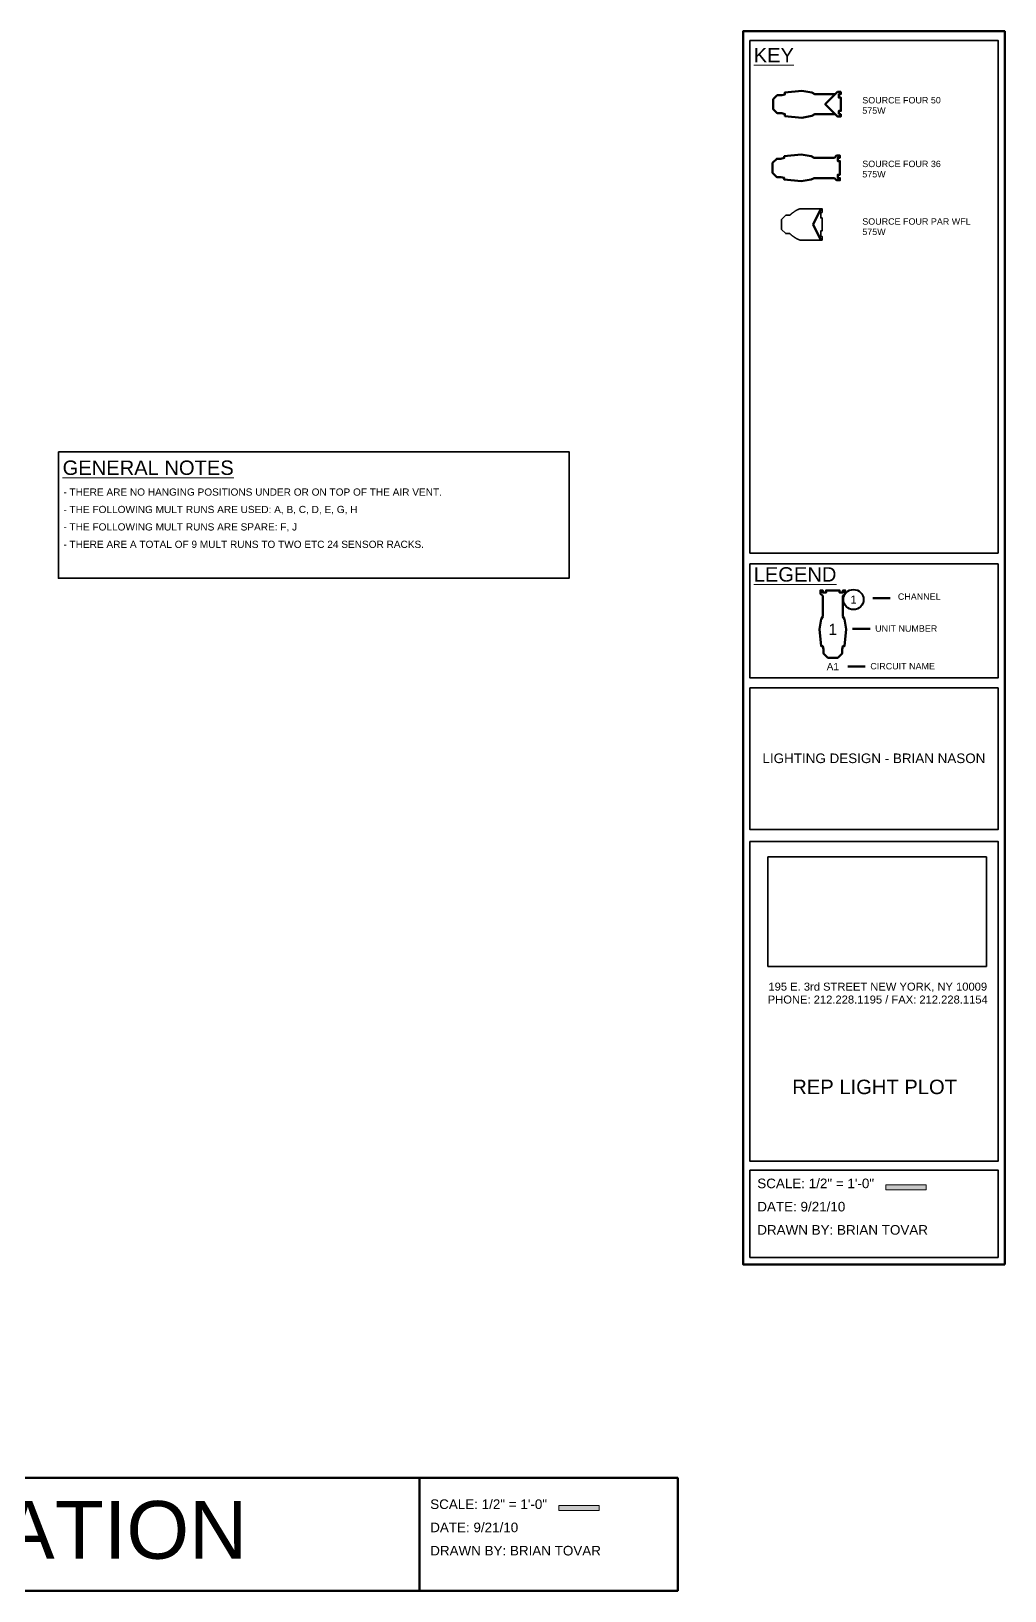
# Model space of a CAD drawing. Header units: inches. Extents: x -769 to 72, y -832 to 325.
# Drawn here: x -218.2 to 72, y -832 to -366.9 of the extents above; entities that cross this region are included whole.
import ezdxf

# ---------------------------------------------------------------- set-up
doc = ezdxf.new("R2010")
doc.units = ezdxf.units.IN
doc.header["$LTSCALE"] = 4.8
doc.header["$MEASUREMENT"] = 0
doc.header["$PDMODE"] = 1
doc.header["$PDSIZE"] = -2
doc.linetypes.add('Dash Style-4', pattern=[1.52771, 1.319425, -0.208285])
doc.layers.get('0').update_dxf_attribs({"lineweight": 15})
for name, color, linetype, lineweight in [('Label-Circuit Number', 7, 'Dash Style-4', 5), ('Label-Unit Number', 7, 'Continuous', 100), ('Lights - Plot', 7, 'Continuous', 50), ('None', 7, 'Continuous', 35), ('ON ALL TIME', 1, 'Continuous', 5)]:
    doc.layers.add(name, color=color, linetype=linetype, lineweight=lineweight)
doc.styles.add('Arial', font='Arial')
doc.styles.add('Helvetica', font='Helvetica')
picture_1 = doc.add_image_def('image2.jpg', size_in_pixel=(143, 72))

# ---------------------------------------------------------------- blocks, each defined once
blk = doc.blocks.new('S4-36')
at = {"layer": 'Lights - Plot'}
blk.add_lwpolyline([(3.021, 9.9438), (3.6875, 10.6104), (3.6875, 11.6104), (3.021, 11.6104), (3.021, 10.9436), (2.021, 10.9436), (2.021, 11.6104), (-2.021, 11.6104), (-2.021, 10.9436), (-3.021, 10.9436), (-3.021, 11.6104), (-3.6875, 11.6104), (-3.6875, 10.6104), (-3.021, 9.9438), (-3.021, 3.8662), (-3.5, 3.0002), (-4, 0.0002), (-3.5, -4.9998), (-3, -4.9998), (-2.75, -5.9998), (-2.75, -7.2188), (-1.4688, -8.5), (1.4688, -8.5), (2.75, -7.2188), (2.75, -5.9998), (3, -4.9998), (3.5, -4.9998), (4, 0.0002), (3.5, 3.0002), (3.021, 3.8662)], close=True, dxfattribs=at)
blk.add_point((0, 0), dxfattribs=at)
blk = doc.blocks.new('Circle')
at = {"layer": 'None', "color": 7, "linetype": 'Continuous', "lineweight": 40}
blk.add_ellipse((0, 0), major_axis=(3, 0), ratio=1, dxfattribs=at)
blk = doc.blocks.new('3386.1.1.0.0 (2D)')
at = {"layer": 'None', "color": 7}
for name, p in [('S4-36', (0, 0)), ('Circle', (6.16, 8.86))]:
    blk.add_blockref(name, p, dxfattribs=at)
at = {"layer": 'Label-Circuit Number', "color": 7, "insert": (0, -11.13), "char_height": 2.148, "attachment_point": 5, "line_spacing_factor": 0.967741, "style": 'Arial'}
blk.add_mtext('A1', dxfattribs=at)
at = {"layer": 'None', "color": 7, "attachment_point": 5, "line_spacing_factor": 0.967741, "style": 'Arial'}
for insert, char_height in [((6.16, 8.86), 2.39), ((0, 0), 3.34)]:
    blk.add_mtext('1', dxfattribs=dict(at, insert=insert, char_height=char_height))
blk = doc.blocks.new('Group')
at = {"layer": 'None', "linetype": 'Continuous', "lineweight": 0}
blk.add_hatch(color=253, dxfattribs=at).paths.add_polyline_path([(1744.65, -7151.42), (1756.65, -7151.42), (1756.65, -7152.92), (1744.65, -7152.92)])
at = {"layer": 'None', "color": 7, "linetype": 'Continuous', "lineweight": 18}
blk.add_lwpolyline([(1744.65, -7151.42), (1756.65, -7151.42), (1756.65, -7152.92), (1744.65, -7152.92)], close=True, dxfattribs=at)
at = {"layer": 'ON ALL TIME', "color": 7, "linetype": 'Continuous', "lineweight": 50}
for p, q in [((1740.69, -6976.5), (1745.94, -6976.5)), ((1734.67, -6985.63), (1739.92, -6985.63)), ((1733.24, -6996.86), (1738.49, -6996.86))]:
    blk.add_line(p, q, dxfattribs=at)
blk.add_lwpolyline([(1780.07, -7175.17), (1780.07, -6807.38), (1702.07, -6807.38), (1702.07, -7175.17)], close=True, dxfattribs=at)
at = {"layer": 'ON ALL TIME', "color": 7, "linetype": 'Continuous', "lineweight": 35}
for points in [[(1704.07, -6810.15), (1778.07, -6810.15), (1778.07, -6963), (1704.07, -6963)], [(1704.07, -6966.27), (1778.07, -6966.27), (1778.07, -7000.25), (1704.07, -7000.25)], [(1704.07, -7003.25), (1778.07, -7003.25), (1778.07, -7045.5), (1704.07, -7045.5)], [(1704.07, -7049), (1778.07, -7049), (1778.07, -7144.38), (1704.07, -7144.38)], [(1704.07, -7147.03), (1778.07, -7147.03), (1778.07, -7173.05), (1704.07, -7173.05)]]:
    blk.add_lwpolyline(points, close=True, dxfattribs=at)
at = {"layer": 'None', "color": 7}
blk.add_blockref('3386.1.1.0.0 (2D)', (1728.81, -6985.75), dxfattribs=at)
for s, insert, char_height, width, attachment_point, line_spacing_factor, style in [('195 E. 3rd STREET NEW YORK, NY 10009\\PPHONE: 212.228.1195 / FAX: 212.228.1154', (1742.2, -7094.26), 2.3862, 67.6779, 5, 0.967741, 'Arial'), ('REP LIGHT PLOT', (1741.27, -7120.07), 4.304, 73.3664, 2, 0.839796, 'Helvetica')]:
    blk.add_mtext(s, dxfattribs=dict(at, insert=insert, char_height=char_height, width=width, attachment_point=attachment_point, line_spacing_factor=line_spacing_factor, style=style))
at = {"layer": 'None', "color": 7, "insert": (1706.28, -7157.95), "char_height": 2.8635, "attachment_point": 4, "line_spacing_factor": 1.451612, "style": 'Arial'}
blk.add_mtext('SCALE: 1/2" = 1\'-0"\\PDATE: 9/21/10\\PDRAWN BY: BRIAN TOVAR\\P', dxfattribs=at)
at = {"layer": 'ON ALL TIME', "color": 7, "attachment_point": 1, "line_spacing_factor": 0.967741, "style": 'Arial'}
for s, insert, char_height in [('{\\LKEY}', (1705.21, -6812.37), 4.295), ('{\\LLEGEND}', (1705.21, -6967.23), 4.295), ('CHANNEL', (1748.2, -6975.05), 1.909), ('UNIT NUMBER', (1741.42, -6984.56), 1.909), ('CIRCUIT NAME', (1739.99, -6995.8), 1.909)]:
    blk.add_mtext(s, dxfattribs=dict(at, insert=insert, char_height=char_height))
at = {"layer": 'ON ALL TIME', "color": 1, "insert": (1741.06, -7024.24), "char_height": 2.8635, "width": 72.6775, "attachment_point": 5, "line_spacing_factor": 1.935482, "style": 'Arial'}
blk.add_mtext('{\\C7;\\lLIGHTING DESIGN - BRIAN NASON}{\\C7;\\l\\P}', dxfattribs=at)
at = {"layer": 'None'}
image = blk.add_image(picture_1, insert=(1709.44, -7086.36), size_in_units=(65.13, 32.79), dxfattribs=at)
image.dxf.flags = 7
blk = doc.blocks.new('S4 50 Degree')
at = {"layer": 'Label-Unit Number', "color": 7, "linetype": 'Continuous', "lineweight": 50}
blk.add_lwpolyline([(3.14, 9.97), (0.16, 6.99), (-2.83, 9.97)], dxfattribs=at)
at = {"layer": 'None', "color": 7, "linetype": 'Continuous', "lineweight": 50}
blk.add_lwpolyline([(3.13, 11.03), (2.16, 11.03), (2.16, 11.66), (0.16, 11.66), (-1.84, 11.66), (-1.84, 11.03), (-2.81, 11.03), (-2.81, 11.62), (-3.53, 11.62), (-3.53, 10.67), (-2.83, 9.97), (-2.83, 3.87), (-3.31, 3.03), (-3.87, 0), (-3.37, -5.06), (-2.78, -5.06), (-2.53, -5.94), (-2.53, -7.31), (-1.34, -8.5), (0.16, -8.5), (1.66, -8.5), (2.84, -7.31), (2.84, -5.94), (3.09, -5.06), (3.69, -5.06), (4.19, 0), (3.63, 3.03), (3.14, 3.87), (3.14, 9.97), (3.84, 10.67), (3.84, 11.62), (3.13, 11.62)], close=True, dxfattribs=at)
blk = doc.blocks.new('S4 PAR Outline')
at = {"layer": 'None'}
blk.add_lwpolyline([(-3.575, 5.637), (-1.925, 5.637), (-1.925, 6.05), (1.925, 6.05), (1.925, 5.637), (3.575, 5.637), (3.575, 6.05), (4.675, 6.05), (4.675, -0.605), (4.628, -0.716), (4.579, -0.824), (4.53, -0.932), (4.479, -1.038), (4.429, -1.144), (4.377, -1.248), (4.324, -1.351), (4.27, -1.452), (4.217, -1.554), (4.162, -1.653), (4.106, -1.752), (4.049, -1.848), (3.992, -1.945), (3.934, -2.039), (3.875, -2.133), (3.814, -2.225), (3.754, -2.317), (3.693, -2.407), (3.631, -2.497), (3.567, -2.584), (3.504, -2.672), (3.439, -2.757), (3.374, -2.842), (3.307, -2.925), (3.241, -3.008), (3.173, -3.089), (3.105, -3.169), (3.035, -3.247), (2.966, -3.325), (2.895, -3.401), (2.823, -3.477), (2.75, -3.55), (2.75, -4.769), (1.469, -6.05), (1.375, -6.05), (-1.375, -6.05), (-1.469, -6.05), (-2.75, -4.769), (-2.75, -3.55), (-2.821, -3.477), (-2.893, -3.401), (-2.963, -3.325), (-3.034, -3.247), (-3.102, -3.169), (-3.171, -3.089), (-3.238, -3.008), (-3.306, -2.925), (-3.371, -2.842), (-3.437, -2.757), (-3.501, -2.672), (-3.565, -2.584), (-3.627, -2.497), (-3.69, -2.407), (-3.751, -2.317), (-3.813, -2.225), (-3.872, -2.133), (-3.931, -2.039), (-3.988, -1.945), (-4.046, -1.848), (-4.102, -1.752), (-4.158, -1.653), (-4.213, -1.554), (-4.268, -1.452), (-4.321, -1.351), (-4.374, -1.248), (-4.425, -1.144), (-4.477, -1.038), (-4.527, -0.932), (-4.577, -0.824), (-4.626, -0.716), (-4.675, -0.605), (-4.675, 6.05), (-3.575, 6.05), (-3.575, 5.637)], close=True, dxfattribs=at)
blk.add_point((0, 0), dxfattribs=at)
blk = doc.blocks.new('S4 PAR WFL')
at = {"layer": 'Lights - Plot'}
for p, q in [((-4.68, 5.64), (0, 3.35)), ((0, 3.35), (4.67, 5.64))]:
    blk.add_line(p, q, dxfattribs=at)
blk.add_blockref('S4 PAR Outline', (0, 0), dxfattribs=at)

msp = doc.modelspace()

# ---------------------------------------------------------------- hatches: boundary and pattern name
at = {"layer": 'None', "linetype": 'Continuous', "lineweight": 0}
msp.add_hatch(color=253, dxfattribs=at).paths.add_polyline_path([(-60.91, -806.58), (-48.91, -806.58), (-48.91, -808.08), (-60.91, -808.08)])

# ---------------------------------------------------------------- linework, layer by layer
at = {"color": 7, "linetype": 'Continuous', "lineweight": 35}
msp.add_lwpolyline([(-210.1, -492.29), (-57.9, -492.29), (-57.9, -530), (-210.1, -530)], close=True, dxfattribs=at)
at = {"layer": 'None', "color": 7, "linetype": 'Continuous', "lineweight": 50}
msp.add_line((-102.51, -832), (-102.51, -798.33), dxfattribs=at)
at = {"layer": 'None', "color": 7, "linetype": 'Continuous', "lineweight": 70}
msp.add_lwpolyline([(-626.51, -798.33), (-25.49, -798.33), (-25.49, -832), (-626.51, -832)], close=True, dxfattribs=at)
at = {"layer": 'None', "color": 7, "linetype": 'Continuous', "lineweight": 18}
msp.add_lwpolyline([(-60.91, -806.58), (-48.91, -806.58), (-48.91, -808.08), (-60.91, -808.08)], close=True, dxfattribs=at)

# ---------------------------------------------------------------- block references
at = {"color": 7, "rotation": -90}
msp.add_blockref('S4 50 Degree', (11.5, -388.5), dxfattribs=at)
at = {"layer": 'None', "color": 7}
msp.add_blockref('Group', (-1708.06, 6440.5), dxfattribs=at)
at = {"layer": 'None', "color": 7, "rotation": -90}
for name, p in [('S4-36', (11.27, -407.65, 6)), ('S4 PAR WFL', (11.5, -424.5, 6))]:
    msp.add_blockref(name, p, dxfattribs=at)

# ---------------------------------------------------------------- texts
at = {"color": 7, "insert": (-208.86, -494.91), "char_height": 4.2952, "attachment_point": 1, "line_spacing_factor": 0.967741, "style": 'Arial'}
msp.add_mtext('{\\LGENERAL NOTES}', dxfattribs=at)
at = {"color": 7, "insert": (-208.63, -503.24), "char_height": 2.1476, "width": 122.1381, "attachment_point": 1, "line_spacing_factor": 1.451612, "style": 'Arial'}
msp.add_mtext('- THERE ARE NO HANGING POSITIONS UNDER OR ON TOP OF THE AIR VENT.\\P- THE FOLLOWING MULT RUNS ARE USED: A, B, C, D, E, G, H\\P- THE FOLLOWING MULT RUNS ARE SPARE: F, J\\P- THERE ARE A TOTAL OF 9 MULT RUNS TO TWO ETC 24 SENSOR RACKS.', dxfattribs=at)
at = {"layer": 'Label-Unit Number', "color": 7, "char_height": 1.909, "attachment_point": 1, "line_spacing_factor": 0.967741, "style": 'Arial'}
for s, insert in [('SOURCE FOUR 50\\P575W', (29.53, -386.51)), ('SOURCE FOUR 36\\P575W', (29.53, -405.5)), ('SOURCE FOUR PAR WFL\\P575W', (29.53, -422.67))]:
    msp.add_mtext(s, dxfattribs=dict(at, insert=insert))
at = {"layer": 'None', "color": 7}
for s, insert, char_height, attachment_point, line_spacing_factor, style in [('SCALE: 1/2" = 1\'-0"\\PDATE: 9/21/10\\PDRAWN BY: BRIAN TOVAR\\P', (-99.28, -813.12), 2.8635, 4, 1.451612, 'Arial'), ('FRONT ELEVATION', (-378.25, -805.22), 17.2159, 1, 0.839796, 'Helvetica')]:
    msp.add_mtext(s, dxfattribs=dict(at, insert=insert, char_height=char_height, attachment_point=attachment_point, line_spacing_factor=line_spacing_factor, style=style))

doc.saveas('drawing.dxf')
